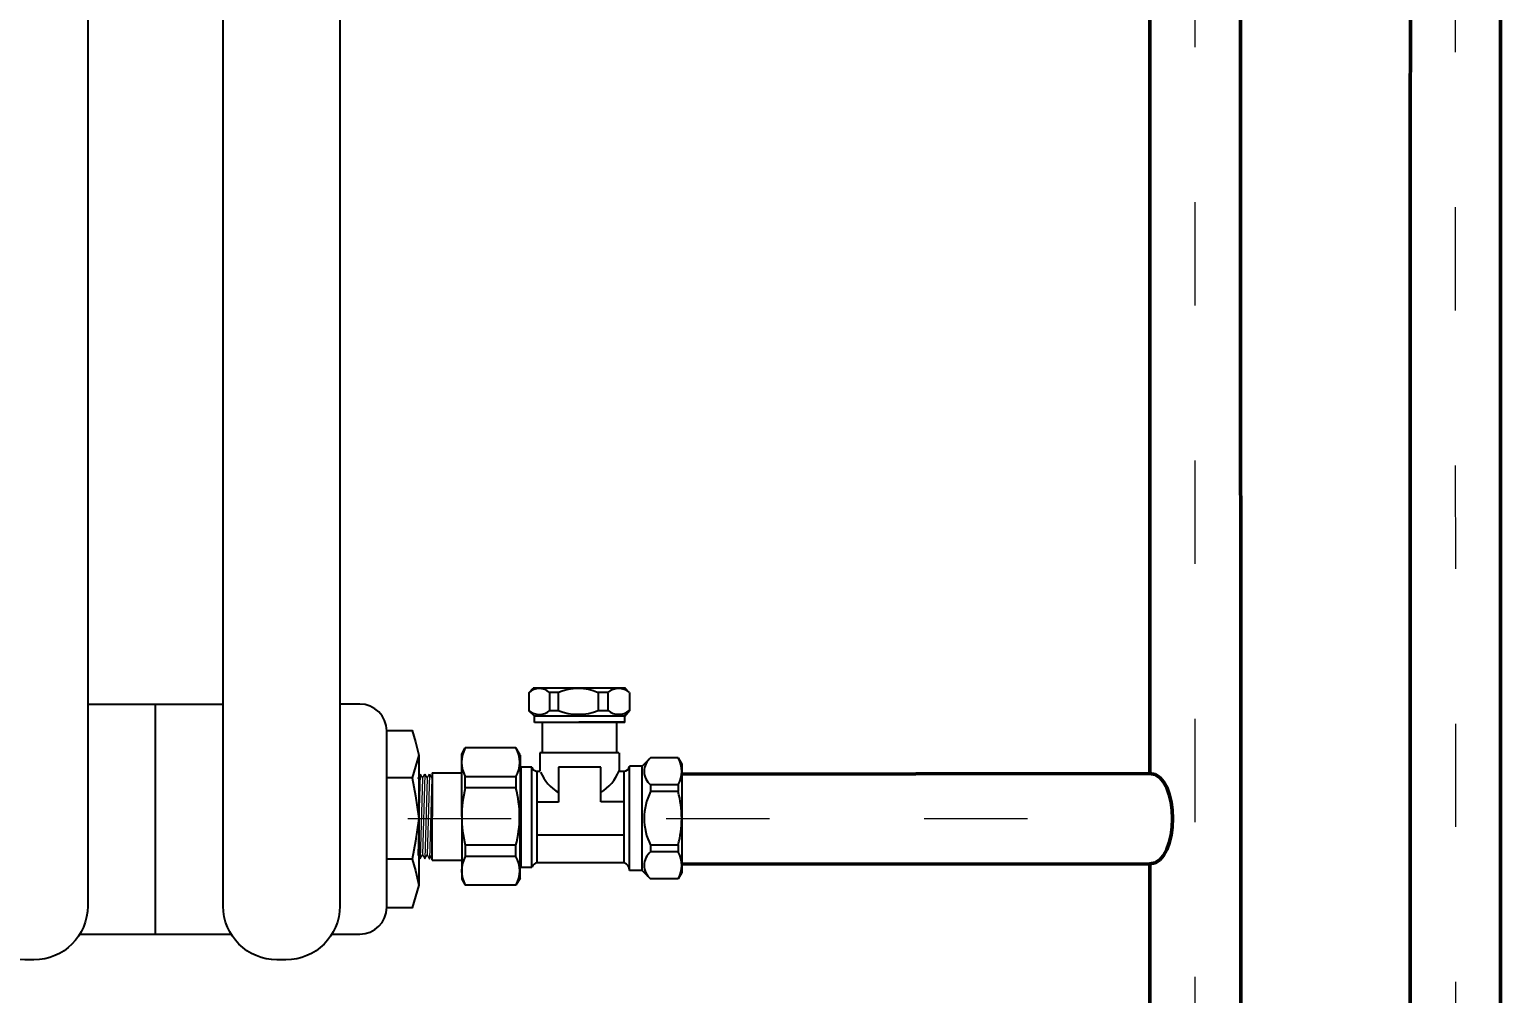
# Model space of a CAD drawing. Header units: millimetres. Extents: x -3929 to 624051, y 52832 to 514950.
# Drawn here: x 73217 to 75951, y 73445 to 75237 of the extents above; entities that cross this region are included whole.
import ezdxf

# ---------------------------------------------------------------- set-up
doc = ezdxf.new("R2010")
doc.units = ezdxf.units.MM
doc.linetypes.add('ACAD_ISO03W100', pattern=[30, 12, -18])
doc.layers.add('оборуд тонк', color=170, linetype='Continuous')
doc.layers.add('Отопление', color=30, linetype='Continuous')

msp = doc.modelspace()

# ---------------------------------------------------------------- linework, layer by layer
at = {"color": 7, "lineweight": 25}
for p, q in [((74145.328, 74004.393), (74145.328, 73970.701)), ((74145.633, 74004.764), (74152.999, 74012.414)), ((74324.733, 74012.441), (74152.993, 74012.441)), ((74199.581, 74004.34), (74183.495, 74004.34)), ((74183.552, 74004.16), (74183.552, 73970.828)), ((74199.581, 74004.34), (74199.581, 73970.883)), ((74292.058, 74004.34), (74273.63, 74004.34)), ((74274.179, 74004.34), (74274.179, 73970.883)), ((74292.058, 74004.776), (74292.058, 73971.499)), ((74331.785, 74004.764), (74324.419, 74012.414)), ((74332.286, 74004.325), (74332.286, 73970.417)), ((74145.328, 73970.828), (74145.304, 73970.828)), ((74155.747, 73960.623), (74145.399, 73970.775)), ((74199.702, 73970.828), (74183.552, 73970.828)), ((74292.743, 73970.828), (74274.035, 73970.828)), ((74323.392, 73960.375), (74332.522, 73970.883)), ((74332.204, 73970.828), (74331.447, 73970.828)), ((74323.318, 73960.687), (74154.419, 73960.687)), ((74155.372, 73962.622), (74155.372, 73949.059)), ((74155.61, 73949.606), (74323.318, 73949.606)), ((74170.364, 73892.611), (74170.364, 73949.006)), ((74324.102, 73949.606), (74237.819, 73949.606)), ((74307.963, 73949.482), (74307.963, 73892.611)), ((74323.318, 73949.606), (74323.318, 73962.934)), ((74020.429, 73890.13), (74027.136, 73901.746)), ((74020.429, 73773.97), (74020.429, 73890.13)), ((74121.021, 73901.746), (74027.136, 73901.746)), ((74128.845, 73888.194), (74121.021, 73901.746)), ((74128.845, 73888.194), (74128.845, 73773.97)), ((74312.724, 73892.611), (74165.841, 73892.611)), ((74165.913, 73892.189), (74165.913, 73858.315)), ((74313.179, 73892.278), (74313.179, 73858.396)), ((74150.918, 73865.915), (74130.566, 73865.915)), ((74130.566, 73865.915), (74130.566, 73679.866)), ((74150.918, 73679.866), (74150.918, 73865.756)), ((74158.69, 73858.396), (74165.913, 73858.396)), ((74160.627, 73687.838), (74160.627, 73858.396)), ((74278.711, 73865.794), (74200.615, 73865.794)), ((74200.615, 73865.794), (74200.615, 73800.979)), ((74278.711, 73801.452), (74278.711, 73865.794)), ((74313.179, 73858.396), (74323.462, 73858.396)), ((74322.015, 73857.93), (74322.015, 73687.838)), ((74332.534, 73673.818), (74332.534, 73867.418)), ((74355.769, 73867.418), (74332.534, 73867.418)), ((74355.769, 73867.418), (74332.534, 73867.418)), ((74355.769, 73867.418), (74371.257, 73882.906)), ((74355.769, 73673.818), (74355.769, 73867.418)), ((74422.63, 73882.906), (74371.257, 73882.906)), ((74422.63, 73882.906), (74429.337, 73871.29)), ((74429.337, 73871.29), (74429.337, 73669.946)), ((73965.447, 73855.282), (74020.429, 73855.282)), ((73965.447, 73855.282), (73965.447, 73773.97)), ((74121.021, 73847.952), (74027.136, 73847.952)), ((74027.136, 73827.201), (74027.136, 73847.952)), ((74121.021, 73847.952), (74121.021, 73827.201)), ((74422.63, 73832.934), (74371.257, 73832.934)), ((74422.63, 73832.934), (74371.257, 73832.934)), ((74371.257, 73832.934), (74371.257, 73820.354)), ((74422.63, 73832.934), (74422.63, 73820.354)), ((74121.021, 73827.201), (74027.136, 73827.201)), ((74422.63, 73820.354), (74371.257, 73820.354)), ((74422.63, 73820.354), (74371.257, 73820.354)), ((74200.615, 73800.979), (74159.911, 73800.979)), ((74323.675, 73801.452), (74278.711, 73801.452)), ((73965.447, 73692.658), (73965.447, 73773.97)), ((74020.429, 73773.97), (74020.429, 73657.81)), ((74128.845, 73659.746), (74128.845, 73773.97)), ((74121.021, 73720.739), (74027.136, 73720.739)), ((74027.136, 73720.739), (74027.136, 73699.988)), ((74121.021, 73699.988), (74121.021, 73720.739)), ((74321.782, 73739.477), (74160.384, 73739.477)), ((74422.63, 73720.881), (74371.257, 73720.881)), ((74371.257, 73720.881), (74371.257, 73708.302)), ((74422.63, 73720.881), (74422.63, 73708.302)), ((74121.021, 73699.988), (74027.136, 73699.988)), ((74422.63, 73708.302), (74371.257, 73708.302)), ((73965.447, 73692.658), (74020.429, 73692.658)), ((74130.566, 73679.866), (74150.918, 73679.866)), ((74322.015, 73687.838), (74160.627, 73687.838)), ((74355.769, 73673.818), (74332.534, 73673.818)), ((74355.769, 73673.818), (74371.257, 73658.33)), ((74429.337, 73669.946), (74422.63, 73658.33)), ((74020.429, 73657.81), (74027.136, 73646.194)), ((74121.021, 73646.194), (74027.136, 73646.194)), ((74128.845, 73659.746), (74121.021, 73646.194)), ((74422.63, 73658.33), (74371.257, 73658.33))]:
    msp.add_line(p, q, dxfattribs=at)
at = {"color": 7, "lineweight": 0}
for p, q in [((73943.125, 73852.572), (73938.68, 73703.067)), ((73938.68, 73844.873), (73943.125, 73852.572)), ((73943.125, 73852.572), (73947.428, 73845.118)), ((73947.428, 73845.118), (73943.125, 73695.369)), ((73951.873, 73852.817), (73947.428, 73702.822)), ((73947.428, 73845.118), (73951.873, 73852.817)), ((73951.873, 73852.817), (73956.196, 73845.329)), ((73956.196, 73845.329), (73951.873, 73695.124)), ((73960.641, 73853.028), (73956.196, 73702.611)), ((73956.196, 73845.329), (73960.641, 73853.028)), ((73960.641, 73853.028), (73964.964, 73845.541)), ((73964.964, 73845.541), (73960.641, 73694.912)), ((73938.68, 73703.067), (73943.125, 73695.369)), ((73943.125, 73695.369), (73947.428, 73702.822)), ((73947.428, 73702.822), (73951.873, 73695.124)), ((73951.873, 73695.124), (73956.196, 73702.611)), ((73956.196, 73702.611), (73960.641, 73694.912)), ((73960.641, 73694.912), (73964.964, 73702.4))]:
    msp.add_line(p, q, dxfattribs=at)
at = {"color": 7, "lineweight": 25}
for centre, radius, start, end in [((74164.529, 73985.011), 27.169, 45.375255, 135.0457), ((74236.78, 73918.245), 93.65, 66.576998, 112.993299), ((74312.095, 73980.846), 31.048, 51.281903, 128.718097), ((74164.611, 73993.757), 30.004, 231.529168, 310.68025), ((74236.868, 74069.473), 105.414, 249.308542, 290.728795), ((74312.095, 73995.107), 31.048, 231.281903, 308.718097), ((74075.204, 73874.849), 55.082, 150.770448, 209.229552), ((74074.841, 73874.849), 53.442, 329.781648, 30.218352), ((74161.945, 73869.617), 11.684, 199.212912, 253.821319), ((74239.379, 73886.841), 78.457, 300.087437, 339.278653), ((74321.024, 73870.169), 11.822, 272.995121, 344.961968), ((74392.321, 73857.92), 32.68, 130.131615, 229.868385), ((74379.466, 73857.92), 49.875, 329.935575, 30.064425), ((74239.379, 73886.841), 78.457, 202.510885, 240.391202), ((74235.037, 73773.97), 214.608, 165.638488, 180), ((73921.32, 73773.97), 206.674, 0, 14.925385), ((74471.929, 73770.618), 112.288, 153.708445, 206.291555), ((74241.555, 73770.618), 187.782, 344.641114, 15.358886), ((74235.037, 73773.97), 214.608, 180, 194.361512), ((73921.32, 73773.97), 206.674, 345.074615, 0), ((74075.204, 73673.091), 55.082, 150.770448, 209.229552), ((74074.841, 73673.091), 53.442, 329.781648, 30.218352), ((74392.321, 73683.316), 32.68, 130.131615, 229.868385), ((74379.466, 73683.316), 49.875, 329.935575, 30.064425), ((74161.945, 73676.179), 11.684, 93.450408, 160.787088), ((74318.458, 73674.758), 13.6, 356.466821, 72.947163)]:
    msp.add_arc(centre, radius, start, end, dxfattribs=at)
at = {"layer": 'оборуд тонк', "color": 7}
for points in [[(73325.27, 76755.582), (73325.27, 73607.592, -0.41421356), (73225.27, 73507.592), (73208.55, 73507.592, -0.41421356), (73108.55, 73607.592), (73108.55, 76755.582, -0.41421356), (73208.55, 76855.582), (73225.27, 76855.582, -0.41421356)], [(73577.081, 73607.592), (73577.081, 76755.582, -0.41421356), (73677.081, 76855.582), (73693.8, 76855.582, -0.41421356), (73793.8, 76755.582), (73793.8, 73607.592, -0.41421356), (73693.8, 73507.592), (73677.081, 73507.592, -0.41421356)]]:
    msp.add_lwpolyline(points, format="xyb", close=True, dxfattribs=at)
for points in [[(73325.27, 73983.049), (73577.081, 73983.049)], [(73451.175, 73555.354), (73451.175, 73983.049)], [(73880.951, 73934.202), (73928.066, 73934.202), (73934.372, 73913.183), (73940.677, 73887.96), (73940.677, 73646.24), (73928.066, 73604.202), (73880.951, 73604.202)], [(73940.677, 73887.96), (73928.066, 73845.921), (73934.372, 73812.291), (73940.677, 73770.253), (73934.372, 73728.214), (73928.066, 73694.584), (73934.372, 73673.565), (73940.677, 73646.24)], [(73928.066, 73845.921), (73880.951, 73845.921)], [(73928.066, 73694.584), (73880.951, 73694.584)], [(73310.541, 73555.354), (73591.81, 73555.354)]]:
    msp.add_lwpolyline(points, dxfattribs=at)
msp.add_lwpolyline([(73779.072, 73555.354), (73830.951, 73555.354, 0.41421356), (73880.951, 73605.354), (73880.951, 73933.049, 0.41421356), (73830.951, 73983.049), (73793.8, 73983.049)], format="xyb", dxfattribs=at)
at = {"layer": 'Отопление', "color": 1, "linetype": 'ACAD_ISO03W100', "lineweight": 13, "ltscale": 16, "true_color": 0xff0000}
msp.add_lwpolyline([(75867.899, 70874.665), (75867.856, 76994.83)], dxfattribs=at)
at = {"layer": 'Отопление', "color": 1, "lineweight": 50, "true_color": 0xff0000}
for points in [[(75783.507, 73802.065), (75783.748, 76511.461)], [(75951.105, 73804.638), (75951.349, 76511.227)], [(75783.153, 70882.647), (75783.507, 73803.351)], [(75950.748, 70882.688), (75951.105, 73804.638)]]:
    msp.add_lwpolyline(points, dxfattribs=at)
at = {"layer": 'Отопление', "color": 5, "lineweight": 50, "true_color": 0x0000ff}
for points in [[(75299.503, 73853.969), (75299.725, 76428.04)], [(75468.463, 73686.34), (75467.326, 76425.749)], [(74429.338, 73853.021), (75299.503, 73853.969)], [(74429.297, 73685.426), (75299.503, 73686.365)], [(75299.142, 70882.606), (75299.479, 73686.365)], [(75466.737, 70882.647), (75468.463, 73686.34)]]:
    msp.add_lwpolyline(points, dxfattribs=at)
at = {"layer": 'Отопление', "color": 5, "linetype": 'ACAD_ISO03W100', "lineweight": 13, "ltscale": 16, "true_color": 0x0000ff}
for points in [[(75383.915, 70883.857), (75383.87, 76403.612)], [(73920.212, 73770.254), (75309.696, 73770.167)]]:
    msp.add_lwpolyline(points, dxfattribs=at)
at = {"layer": 'Отопление', "color": 5, "lineweight": 50, "true_color": 0x0000ff}
msp.add_open_spline([(75299.503, 73853.969), (75355.371, 73854.03), (75355.371, 73686.425), (75299.503, 73686.365)], degree=3, dxfattribs=at)

doc.saveas('drawing.dxf')
